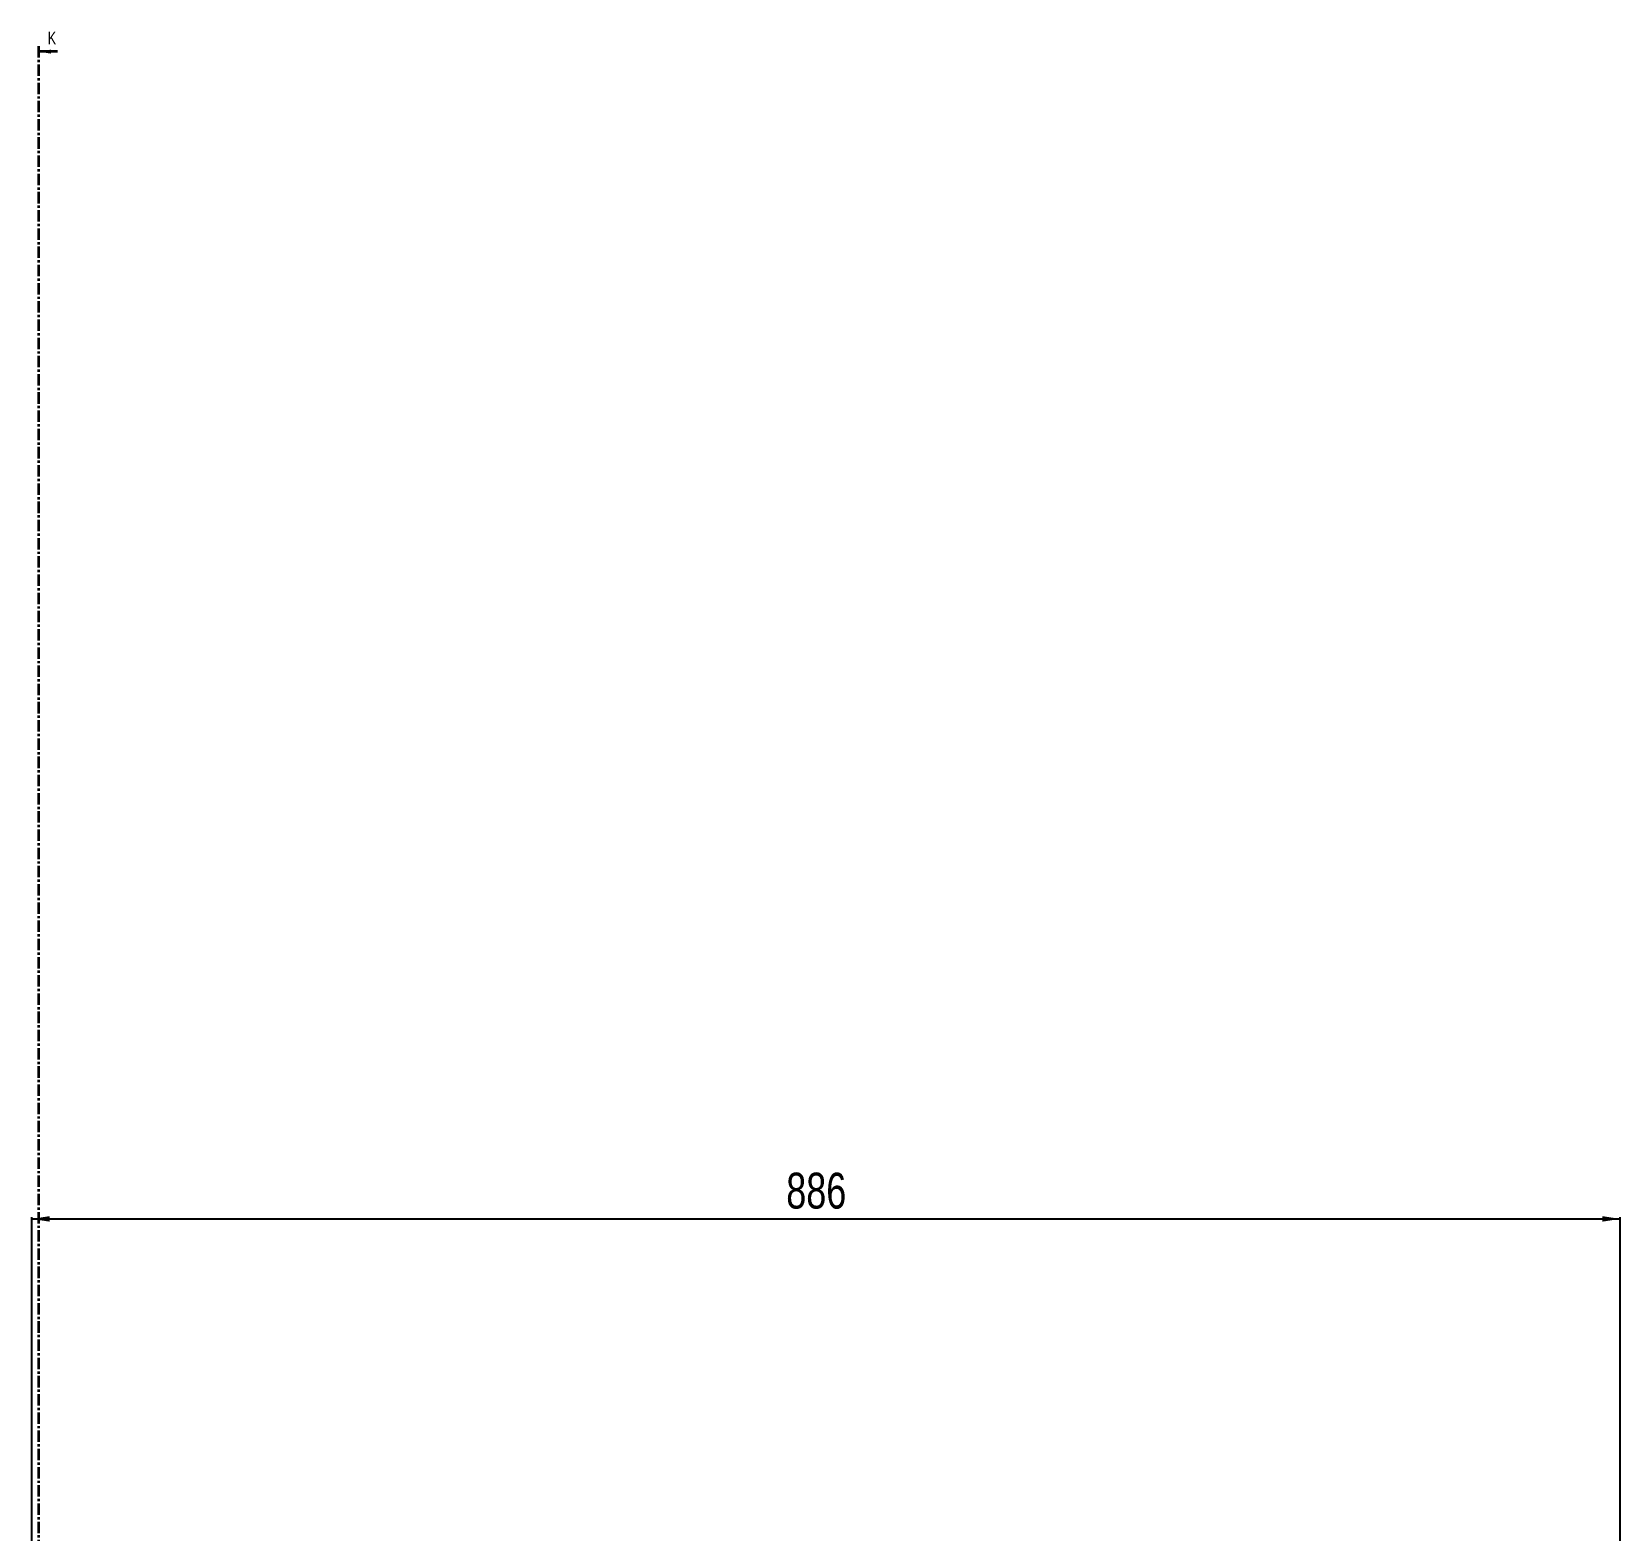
# Model space of a CAD drawing. Header units: millimetres. Extents: x -199 to 3554, y -2247 to 1507.
# Drawn here: x 1313 to 2199, y 671 to 1507 of the extents above; entities that cross this region are included whole.
import ezdxf

# ---------------------------------------------------------------- set-up
doc = ezdxf.new("R2010")
doc.units = ezdxf.units.MM
doc.linetypes.add('CENTER', pattern=[10.16, 6.35, -1.27, 1.27, -1.27])
doc.layers.add('FORMAT', color=7, linetype='Continuous')
doc.styles.add('SLDTEXTSTYLE0', font='TXT', dxfattribs={"width": 0.75})
doc.dimstyles.new('SLDDIMSTYLE0', dxfattribs={"dimtxt": 20, "dimasz": 10, "dimexe": 0, "dimexo": 0.0625, "dimgap": 5, "dimtad": 2, "dimdec": 1, "dimrnd": 1e-09, "dimzin": 12, "dimdsep": 46, "dimtxsty": 'SLDTEXTSTYLE0', "dimsah": 1, "dimcen": 0.09, "dimadec": 0, "dimazin": 3, "dimtfac": 1, "dimtofl": 0, "dimtmove": 0, "dimatfit": 3, "dimfxl": 0, "dimfrac": 2, "dimtolj": 1, "dimtzin": 12, "dimarcsym": 0})

# ---------------------------------------------------------------- blocks, each defined once
blk = doc.blocks.new('_D_4')
at = {"layer": 'FORMAT'}
for p, q in [((1312.99, 647.22), (1312.99, 846)), ((1312.99, 845), (2198.99, 845)), ((2198.99, 647.22), (2198.99, 846))]:
    blk.add_line(p, q, dxfattribs=at)
for points in [[(1312.99, 845), (1322.99, 843.46), (1322.99, 846.54)], [(2198.99, 845), (2188.99, 846.54), (2188.99, 843.46)]]:
    blk.add_solid(points, dxfattribs=at)
at = {"layer": 'FORMAT', "insert": (1733.82, 870.78), "char_height": 20, "attachment_point": 1, "style": 'SLDTEXTSTYLE0'}
blk.add_mtext('886', dxfattribs=at)

msp = doc.modelspace()

# ---------------------------------------------------------------- linework, layer by layer
at = {"color": 7, "linetype": 'CENTER', "lineweight": 35}
msp.add_line((1316.72, 1499.09), (1316.72, -1103.67), dxfattribs=at)
at = {"color": 7, "linetype": 'Continuous', "lineweight": 35}
msp.add_line((1327.36, 1496.09), (1316.72, 1496.09), dxfattribs=at)
msp.add_solid([(1316.72, 1496.09), (1323.72, 1494.97), (1323.72, 1497.21)], dxfattribs=at)

# ---------------------------------------------------------------- texts
at = {"color": 7, "linetype": 'Continuous', "insert": (1321.86, 1507.16), "char_height": 7, "attachment_point": 1, "style": 'SLDTEXTSTYLE0'}
msp.add_mtext('K', dxfattribs=at)

# ---------------------------------------------------------------- dimensions: what is measured, and where the dimension line sits
at = {"layer": 'FORMAT'}
dim = msp.add_linear_dim(base=(2198.99, 845), p1=(1312.99, 647.21), p2=(2198.99, 647.21), angle=0, dimstyle='SLDDIMSTYLE0', dxfattribs=at)
dim.commit()
dim.dimension.update_dxf_attribs({"geometry": '_D_4', "text_midpoint": (1755.99, 845), "dimtype": 160})

doc.saveas('drawing.dxf')
